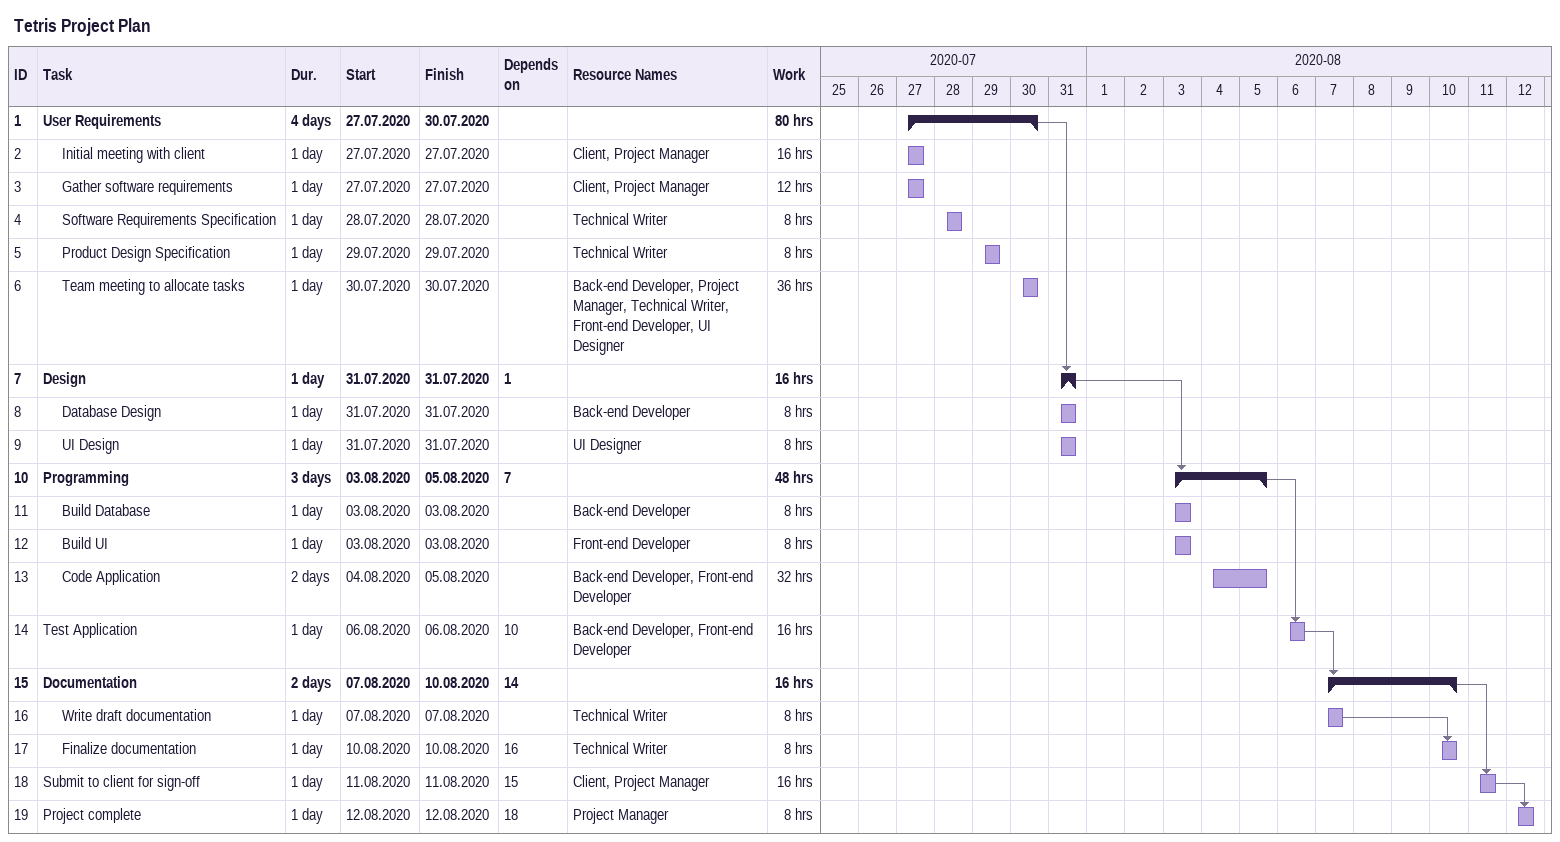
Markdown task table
Tetris Project Plan

| ID | Level | Task | Duration | Start | Finish | Predecessors | Resources | Work (h) |
|---|---|---|---|---|---|---|---|---|
| 1 | 1 | **User Requirements** | 4d | 2020-07-27 | 2020-07-30 |  |  | 80 |
| 2 | 2 | Initial meeting with client | 1d | 2020-07-27 | 2020-07-27 |  | Client, Project Manager | 16 |
| 3 | 2 | Gather software requirements | 1d | 2020-07-27 | 2020-07-27 |  | Client, Project Manager | 12 |
| 4 | 2 | Software Requirements Specification | 1d | 2020-07-28 | 2020-07-28 |  | Technical Writer | 8 |
| 5 | 2 | Product Design Specification | 1d | 2020-07-29 | 2020-07-29 |  | Technical Writer | 8 |
| 6 | 2 | Team meeting to allocate tasks | 1d | 2020-07-30 | 2020-07-30 |  | Back-end Developer, Project Manager, Technical Writer, Front-end Developer, UI Designer | 36 |
| 7 | 1 | **Design** | 1d | 2020-07-31 | 2020-07-31 | 1 |  | 16 |
| 8 | 2 | Database Design | 1d | 2020-07-31 | 2020-07-31 |  | Back-end Developer | 8 |
| 9 | 2 | UI Design | 1d | 2020-07-31 | 2020-07-31 |  | UI Designer | 8 |
| 10 | 1 | **Programming** | 3d | 2020-08-03 | 2020-08-05 | 7 |  | 48 |
| 11 | 2 | Build Database | 1d | 2020-08-03 | 2020-08-03 |  | Back-end Developer | 8 |
| 12 | 2 | Build UI | 1d | 2020-08-03 | 2020-08-03 |  | Front-end Developer | 8 |
| 13 | 2 | Code Application | 2d | 2020-08-04 | 2020-08-05 |  | Back-end Developer, Front-end Developer | 32 |
| 14 | 1 | Test Application | 1d | 2020-08-06 | 2020-08-06 | 10 | Back-end Developer, Front-end Developer | 16 |
| 15 | 1 | **Documentation** | 2d | 2020-08-07 | 2020-08-10 | 14 |  | 16 |
| 16 | 2 | Write draft documentation | 1d | 2020-08-07 | 2020-08-07 |  | Technical Writer | 8 |
| 17 | 2 | Finalize documentation | 1d | 2020-08-10 | 2020-08-10 | 16 | Technical Writer | 8 |
| 18 | 1 | Submit to client for sign-off | 1d | 2020-08-11 | 2020-08-11 | 15 | Client, Project Manager | 16 |
| 19 | 1 | Project complete | 1d | 2020-08-12 | 2020-08-12 | 18 | Project Manager | 8 |
